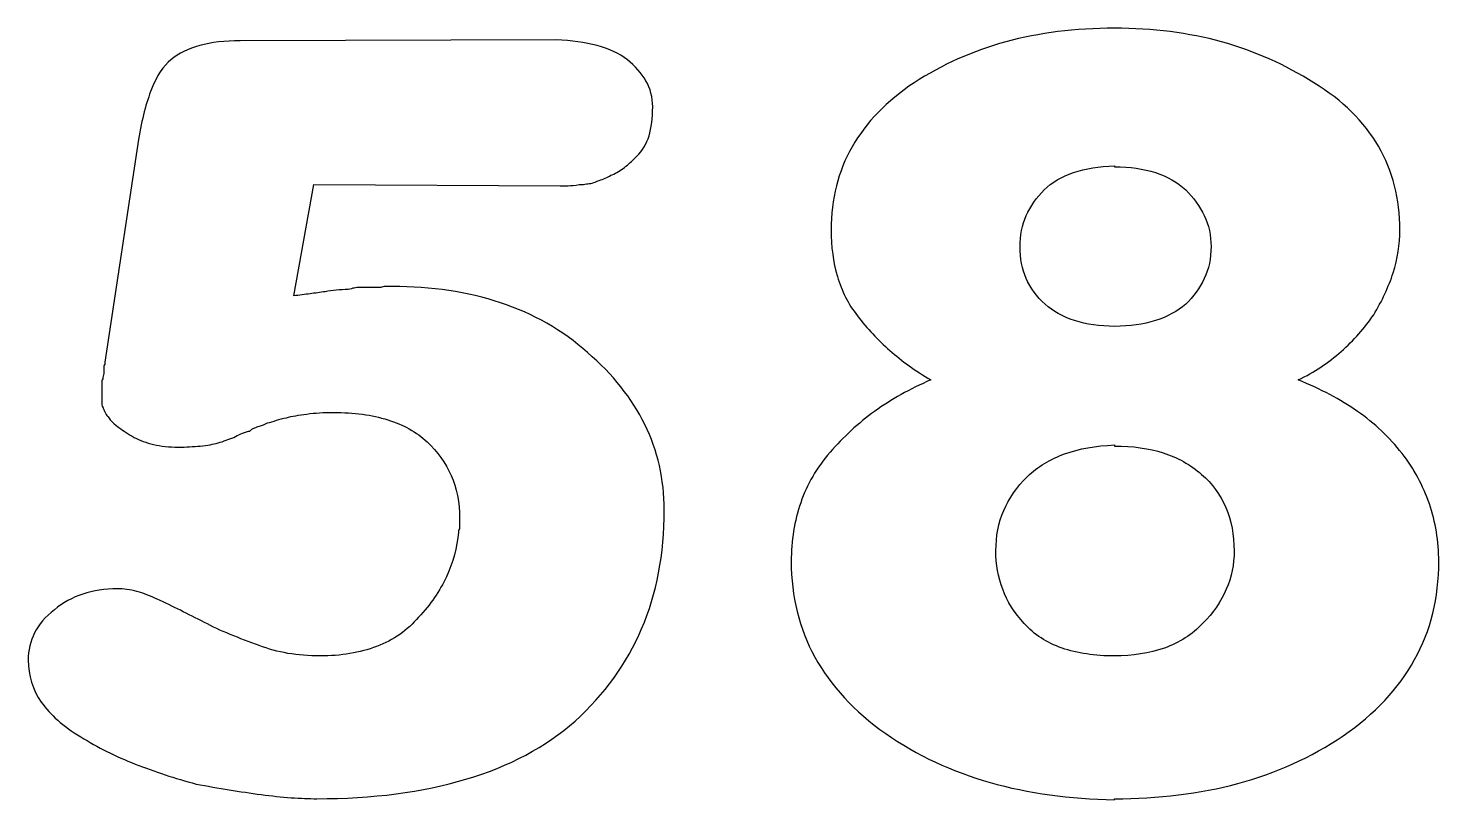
# Model space of a CAD drawing. Header units: millimetres. Extents: x -847 to 848, y -600 to 600.
# Drawn here: x -9.94 to 10.93, y 588.16 to 599.57 of the extents above; entities that cross this region are included whole.
import ezdxf

# ---------------------------------------------------------------- set-up
doc = ezdxf.new("R2010")
doc.units = ezdxf.units.MM
doc.header["$MEASUREMENT"] = 0

msp = doc.modelspace()

# ---------------------------------------------------------------- linework, layer by layer
at = {"color": 250}
for points, knots in [([(6.1295, 588.1608), (5.4673, 588.1712), (4.8541, 588.2566), (4.2902, 588.4169), (4.2902, 588.4169), (3.7262, 588.5773), (3.2114, 588.8179), (2.7457, 589.1387), (2.7457, 589.1387), (2.28, 589.4699), (1.9308, 589.8476), (1.698, 590.2719), (1.698, 590.2719), (1.4651, 590.6961), (1.3487, 591.167), (1.3487, 591.6844), (1.3487, 591.6844), (1.3487, 591.9948), (1.3953, 592.2846), (1.4884, 592.5536), (1.4884, 592.5536), (1.5815, 592.8227), (1.7264, 593.071), (1.923, 593.2987), (1.923, 593.2987), (2.1196, 593.5263), (2.3395, 593.7281), (2.5827, 593.904), (2.5827, 593.904), (2.8259, 594.08), (3.1027, 594.2352), (3.4132, 594.3697), (3.4132, 594.3697), (3.1855, 594.5042), (2.9837, 594.6491), (2.8078, 594.8043), (2.8078, 594.8043), (2.6319, 594.9596), (2.4715, 595.1303), (2.3266, 595.3166), (2.3266, 595.3166), (2.1921, 595.4925), (2.0938, 595.6865), (2.0317, 595.8986), (2.0317, 595.8986), (1.9696, 596.1108), (1.9386, 596.341), (1.9386, 596.5894), (1.9386, 596.5894), (1.9386, 597.0447), (2.042, 597.4535), (2.249, 597.8156), (2.249, 597.8156), (2.456, 598.1778), (2.7612, 598.4934), (3.1648, 598.7625), (3.1648, 598.7625), (3.5787, 599.0315), (4.0315, 599.2333), (4.523, 599.3679), (4.523, 599.3679), (5.0145, 599.5024), (5.5501, 599.5697), (6.1295, 599.5697), (6.1295, 599.5697), (6.6987, 599.5697), (7.2264, 599.5024), (7.7128, 599.3679), (7.7128, 599.3679), (8.1992, 599.2333), (8.6545, 599.0315), (9.0788, 598.7625), (9.0788, 598.7625), (9.503, 598.5038), (9.8212, 598.1908), (10.0334, 597.8234), (10.0334, 597.8234), (10.2455, 597.456), (10.3516, 597.0447), (10.3516, 596.5894), (10.3516, 596.5894), (10.3516, 596.3721), (10.318, 596.1599), (10.2507, 595.953), (10.2507, 595.953), (10.1834, 595.746), (10.0877, 595.5391), (9.9635, 595.3321), (9.9635, 595.3321), (9.829, 595.1355), (9.6686, 594.9544), (9.4823, 594.7888), (9.4823, 594.7888), (9.2961, 594.6232), (9.0839, 594.4835), (8.8459, 594.3697), (8.8459, 594.3697), (9.1771, 594.2352), (9.4694, 594.08), (9.7229, 593.904), (9.7229, 593.904), (9.9765, 593.7281), (10.1964, 593.5212), (10.3826, 593.2832), (10.3826, 593.2832), (10.5585, 593.0555), (10.6931, 592.8071), (10.7862, 592.5381), (10.7862, 592.5381), (10.8793, 592.269), (10.9259, 591.9845), (10.9259, 591.6844), (10.9259, 591.6844), (10.9259, 591.1463), (10.8069, 590.6625), (10.5689, 590.233), (10.5689, 590.233), (10.3309, 589.8036), (9.9791, 589.4285), (9.5134, 589.1077), (9.5134, 589.1077), (9.0374, 588.7869), (8.5174, 588.5515), (7.9534, 588.4014), (7.9534, 588.4014), (7.3894, 588.2514), (6.7815, 588.1764), (6.1295, 588.1764), (6.1295, 588.1764), (6.1295, 588.1764), (6.1295, 588.1608), (6.1295, 588.1608)], [0, 0, 0, 0, 0.030303, 0.030303, 0.030303, 0.030303, 0.0606061, 0.0606061, 0.0606061, 0.0606061, 0.0909091, 0.0909091, 0.0909091, 0.0909091, 0.1212121, 0.1212121, 0.1212121, 0.1212121, 0.1515152, 0.1515152, 0.1515152, 0.1515152, 0.1818182, 0.1818182, 0.1818182, 0.1818182, 0.2121212, 0.2121212, 0.2121212, 0.2121212, 0.2424242, 0.2424242, 0.2424242, 0.2424242, 0.2727273, 0.2727273, 0.2727273, 0.2727273, 0.3030303, 0.3030303, 0.3030303, 0.3030303, 0.3333333, 0.3333333, 0.3333333, 0.3333333, 0.3636364, 0.3636364, 0.3636364, 0.3636364, 0.3939394, 0.3939394, 0.3939394, 0.3939394, 0.4242424, 0.4242424, 0.4242424, 0.4242424, 0.4545455, 0.4545455, 0.4545455, 0.4545455, 0.4848485, 0.4848485, 0.4848485, 0.4848485, 0.5151515, 0.5151515, 0.5151515, 0.5151515, 0.5454545, 0.5454545, 0.5454545, 0.5454545, 0.5757576, 0.5757576, 0.5757576, 0.5757576, 0.6060606, 0.6060606, 0.6060606, 0.6060606, 0.6363636, 0.6363636, 0.6363636, 0.6363636, 0.6666667, 0.6666667, 0.6666667, 0.6666667, 0.6969697, 0.6969697, 0.6969697, 0.6969697, 0.7272727, 0.7272727, 0.7272727, 0.7272727, 0.7575758, 0.7575758, 0.7575758, 0.7575758, 0.7878788, 0.7878788, 0.7878788, 0.7878788, 0.8181818, 0.8181818, 0.8181818, 0.8181818, 0.8484848, 0.8484848, 0.8484848, 0.8484848, 0.8787879, 0.8787879, 0.8787879, 0.8787879, 0.9090909, 0.9090909, 0.9090909, 0.9090909, 0.9393939, 0.9393939, 0.9393939, 0.9393939, 0.969697, 0.969697, 0.969697, 0.969697, 1, 1, 1, 1]), ([(-5.7139, 597.2568), (-5.7139, 597.2568), (-6.0088, 595.6115), (-6.0088, 595.6115), (-6.0088, 595.6115), (-5.926, 595.6218), (-5.8458, 595.6322), (-5.7682, 595.6425), (-5.7682, 595.6425), (-5.6906, 595.6529), (-5.6156, 595.6632), (-5.5431, 595.6736), (-5.5431, 595.6736), (-5.4914, 595.6839), (-5.4371, 595.6917), (-5.3801, 595.6969), (-5.3801, 595.6969), (-5.3232, 595.702), (-5.2637, 595.7046), (-5.2016, 595.7046), (-5.2016, 595.7046), (-5.1706, 595.715), (-5.1421, 595.7227), (-5.1163, 595.7279), (-5.1163, 595.7279), (-5.0904, 595.7331), (-5.0619, 595.7357), (-5.0309, 595.7357), (-5.0309, 595.7357), (-4.9895, 595.7357), (-4.9507, 595.7357), (-4.9145, 595.7357), (-4.9145, 595.7357), (-4.8783, 595.7357), (-4.8395, 595.7357), (-4.7981, 595.7357), (-4.7981, 595.7357), (-4.7774, 595.7357), (-4.7567, 595.7357), (-4.736, 595.7357), (-4.736, 595.7357), (-4.7153, 595.7357), (-4.6946, 595.7408), (-4.6739, 595.7512), (-4.6739, 595.7512), (-4.6532, 595.7512), (-4.6325, 595.7512), (-4.6118, 595.7512), (-4.6118, 595.7512), (-4.5911, 595.7512), (-4.5704, 595.7512), (-4.5497, 595.7512), (-4.5497, 595.7512), (-3.9702, 595.7512), (-3.4373, 595.671), (-2.9509, 595.5106), (-2.9509, 595.5106), (-2.4646, 595.3502), (-2.0351, 595.1044), (-1.6626, 594.7733), (-1.6626, 594.7733), (-1.29, 594.4525), (-1.0081, 594.0981), (-0.8166, 593.71), (-0.8166, 593.71), (-0.6252, 593.322), (-0.5295, 592.9003), (-0.5295, 592.445), (-0.5295, 592.445), (-0.5295, 591.793), (-0.6407, 591.2084), (-0.8632, 590.691), (-0.8632, 590.691), (-1.0857, 590.1735), (-1.4142, 589.7182), (-1.8488, 589.325), (-1.8488, 589.325), (-2.2835, 588.9421), (-2.8216, 588.655), (-3.4632, 588.4635), (-3.4632, 588.4635), (-4.1047, 588.2721), (-4.8395, 588.1764), (-5.6673, 588.1764), (-5.6673, 588.1764), (-5.7811, 588.1764), (-5.9079, 588.1815), (-6.0476, 588.1919), (-6.0476, 588.1919), (-6.1873, 588.2022), (-6.3348, 588.2177), (-6.49, 588.2384), (-6.49, 588.2384), (-6.6452, 588.2591), (-6.803, 588.2824), (-6.9634, 588.3083), (-6.9634, 588.3083), (-7.1238, 588.3342), (-7.2868, 588.3626), (-7.4524, 588.3937), (-7.4524, 588.3937), (-7.7628, 588.4765), (-8.0629, 588.5748), (-8.3526, 588.6886), (-8.3526, 588.6886), (-8.6424, 588.8024), (-8.9114, 588.9369), (-9.1598, 589.0922), (-9.1598, 589.0922), (-9.4185, 589.2474), (-9.6125, 589.4181), (-9.7419, 589.6044), (-9.7419, 589.6044), (-9.8712, 589.7907), (-9.9359, 589.9976), (-9.9359, 590.2253), (-9.9359, 590.2253), (-9.9359, 590.3702), (-9.9049, 590.5047), (-9.8428, 590.6289), (-9.8428, 590.6289), (-9.7807, 590.753), (-9.6824, 590.8669), (-9.5479, 590.9704), (-9.5479, 590.9704), (-9.4237, 591.0738), (-9.284, 591.1514), (-9.1288, 591.2032), (-9.1288, 591.2032), (-8.9735, 591.2549), (-8.8028, 591.2808), (-8.6165, 591.2808), (-8.6165, 591.2808), (-8.5234, 591.2808), (-8.4277, 591.2679), (-8.3294, 591.242), (-8.3294, 591.242), (-8.2311, 591.2161), (-8.1302, 591.1773), (-8.0267, 591.1256), (-8.0267, 591.1256), (-7.9129, 591.0738), (-7.799, 591.0195), (-7.6852, 590.9626), (-7.6852, 590.9626), (-7.5714, 590.9057), (-7.4524, 590.8462), (-7.3282, 590.7841), (-7.3282, 590.7841), (-7.2144, 590.722), (-7.0876, 590.6625), (-6.9479, 590.6056), (-6.9479, 590.6056), (-6.8082, 590.5487), (-6.6659, 590.4943), (-6.521, 590.4426), (-6.521, 590.4426), (-6.3865, 590.3909), (-6.2442, 590.3521), (-6.0942, 590.3262), (-6.0942, 590.3262), (-5.9441, 590.3003), (-5.7863, 590.2874), (-5.6207, 590.2874), (-5.6207, 590.2874), (-5.3103, 590.2874), (-5.0309, 590.3339), (-4.7825, 590.4271), (-4.7825, 590.4271), (-4.5342, 590.5202), (-4.3272, 590.6651), (-4.1617, 590.8617), (-4.1617, 590.8617), (-3.9857, 591.048), (-3.8486, 591.2472), (-3.7503, 591.4593), (-3.7503, 591.4593), (-3.652, 591.6714), (-3.5925, 591.8913), (-3.5718, 592.119), (-3.5718, 592.119), (-3.5718, 592.1293), (-3.5718, 592.1371), (-3.5718, 592.1423), (-3.5718, 592.1423), (-3.5718, 592.1475), (-3.5666, 592.1552), (-3.5563, 592.1656), (-3.5563, 592.1656), (-3.5563, 592.1759), (-3.5563, 592.1837), (-3.5563, 592.1888), (-3.5563, 592.1888), (-3.5563, 592.194), (-3.5563, 592.2018), (-3.5563, 592.2121), (-3.5563, 592.2121), (-3.5563, 592.2225), (-3.5563, 592.2328), (-3.5563, 592.2432), (-3.5563, 592.2432), (-3.5563, 592.2535), (-3.5563, 592.2639), (-3.5563, 592.2742), (-3.5563, 592.2742), (-3.5563, 592.2742), (-3.5563, 592.2794), (-3.5563, 592.2897), (-3.5563, 592.2897), (-3.5563, 592.3001), (-3.5563, 592.3104), (-3.5563, 592.3208), (-3.5563, 592.3208), (-3.5563, 592.5588), (-3.5977, 592.7709), (-3.6805, 592.9572), (-3.6805, 592.9572), (-3.7633, 593.1435), (-3.8823, 593.309), (-4.0375, 593.4539), (-4.0375, 593.4539), (-4.1927, 593.5988), (-4.3867, 593.7074), (-4.6196, 593.7799), (-4.6196, 593.7799), (-4.8524, 593.8523), (-5.1189, 593.8885), (-5.419, 593.8885), (-5.419, 593.8885), (-5.5638, 593.8885), (-5.6958, 593.8808), (-5.8148, 593.8652), (-5.8148, 593.8652), (-5.9338, 593.8497), (-6.0347, 593.8316), (-6.1175, 593.8109), (-6.1175, 593.8109), (-6.1692, 593.8006), (-6.2183, 593.7876), (-6.2649, 593.7721), (-6.2649, 593.7721), (-6.3115, 593.7566), (-6.3555, 593.7437), (-6.3969, 593.7333), (-6.3969, 593.7333), (-6.4382, 593.7126), (-6.477, 593.6971), (-6.5133, 593.6867), (-6.5133, 593.6867), (-6.5495, 593.6764), (-6.5883, 593.6609), (-6.6297, 593.6402), (-6.6297, 593.6402), (-6.64, 593.6298), (-6.6478, 593.6221), (-6.653, 593.6169), (-6.653, 593.6169), (-6.6581, 593.6117), (-6.6607, 593.6091), (-6.6607, 593.6091), (-6.6607, 593.6091), (-6.6607, 593.6091), (-6.6607, 593.6091), (-6.6607, 593.6091), (-6.6607, 593.6091), (-6.6607, 593.6091), (-6.6607, 593.6091), (-6.6607, 593.6091), (-6.6607, 593.6091), (-6.6711, 593.6091), (-6.6763, 593.6091), (-6.6763, 593.6091), (-6.6763, 593.6091), (-6.6763, 593.6091), (-6.6763, 593.6091), (-6.6763, 593.6091), (-6.6763, 593.6091), (-6.7176, 593.5988), (-6.7564, 593.5858), (-6.7927, 593.5703), (-6.7927, 593.5703), (-6.8289, 593.5548), (-6.8625, 593.5367), (-6.8936, 593.516), (-6.8936, 593.516), (-6.935, 593.5056), (-6.9738, 593.4927), (-7.01, 593.4772), (-7.01, 593.4772), (-7.0462, 593.4617), (-7.085, 593.4487), (-7.1264, 593.4384), (-7.1264, 593.4384), (-7.1988, 593.4177), (-7.2868, 593.4022), (-7.3903, 593.3918), (-7.3903, 593.3918), (-7.4938, 593.3815), (-7.6024, 593.3763), (-7.7162, 593.3763), (-7.7162, 593.3763), (-7.8508, 593.3763), (-7.9724, 593.3892), (-8.081, 593.4151), (-8.081, 593.4151), (-8.1897, 593.441), (-8.2854, 593.4746), (-8.3682, 593.516), (-8.3682, 593.516), (-8.451, 593.5677), (-8.526, 593.6169), (-8.5932, 593.6635), (-8.5932, 593.6635), (-8.6605, 593.71), (-8.7148, 593.7643), (-8.7562, 593.8264), (-8.7562, 593.8264), (-8.7769, 593.8471), (-8.7924, 593.8704), (-8.8028, 593.8963), (-8.8028, 593.8963), (-8.8131, 593.9222), (-8.8235, 593.9454), (-8.8338, 593.9661), (-8.8338, 593.9661), (-8.8442, 593.9868), (-8.8494, 594.0101), (-8.8494, 594.036), (-8.8494, 594.036), (-8.8494, 594.0619), (-8.8494, 594.0851), (-8.8494, 594.1058), (-8.8494, 594.1058), (-8.8494, 594.1369), (-8.8494, 594.1679), (-8.8494, 594.199), (-8.8494, 594.199), (-8.8494, 594.23), (-8.8494, 594.2611), (-8.8494, 594.2921), (-8.8494, 594.2921), (-8.8494, 594.3128), (-8.8494, 594.3283), (-8.8494, 594.3387), (-8.8494, 594.3387), (-8.8494, 594.349), (-8.8442, 594.3645), (-8.8338, 594.3852), (-8.8338, 594.3852), (-8.8338, 594.3956), (-8.8312, 594.4085), (-8.8261, 594.424), (-8.8261, 594.424), (-8.8209, 594.4396), (-8.8183, 594.4525), (-8.8183, 594.4628), (-8.8183, 594.4628), (-8.8183, 594.4628), (-8.8183, 594.4628), (-8.8183, 594.4628), (-8.8183, 594.4628), (-8.8183, 594.4628), (-8.8183, 594.468), (-8.8183, 594.4784), (-8.8183, 594.4784), (-8.8183, 594.4784), (-8.8183, 594.4784), (-8.8183, 594.4784), (-8.8183, 594.4784), (-8.8183, 594.4784), (-8.8183, 594.4784), (-8.8183, 594.4784), (-8.8183, 594.4784), (-8.8183, 594.4784), (-8.8183, 594.481), (-8.8183, 594.4861), (-8.8183, 594.4861), (-8.8183, 594.4913), (-8.8183, 594.4991), (-8.8183, 594.5094), (-8.8183, 594.5094), (-8.8183, 594.5198), (-8.8183, 594.5301), (-8.8183, 594.5405), (-8.8183, 594.5405), (-8.8183, 594.5508), (-8.8183, 594.5612), (-8.8183, 594.5715), (-8.8183, 594.5715), (-8.8183, 594.5715), (-8.8183, 594.5741), (-8.8183, 594.5793), (-8.8183, 594.5793), (-8.8183, 594.5844), (-8.8131, 594.5922), (-8.8028, 594.6025), (-8.8028, 594.6025), (-8.8028, 594.6025), (-8.8028, 594.6051), (-8.8028, 594.6103), (-8.8028, 594.6103), (-8.8028, 594.6155), (-8.8028, 594.6232), (-8.8028, 594.6336), (-8.8028, 594.6336), (-8.8028, 594.6336), (-8.3061, 597.9243), (-8.3061, 597.9243), (-8.3061, 597.9243), (-8.2543, 598.2244), (-8.1897, 598.4727), (-8.1121, 598.6694), (-8.1121, 598.6694), (-8.0344, 598.866), (-7.9387, 599.0109), (-7.8249, 599.104), (-7.8249, 599.104), (-7.7111, 599.1971), (-7.5688, 599.267), (-7.398, 599.3135), (-7.398, 599.3135), (-7.2273, 599.3601), (-7.0281, 599.3834), (-6.8004, 599.3834), (-6.8004, 599.3834), (-6.8004, 599.3834), (-2.1282, 599.3989), (-2.1282, 599.3989), (-2.1282, 599.3989), (-1.9006, 599.3886), (-1.6988, 599.3601), (-1.5229, 599.3135), (-1.5229, 599.3135), (-1.347, 599.267), (-1.1969, 599.1971), (-1.0727, 599.104), (-1.0727, 599.104), (-0.9589, 599.0109), (-0.8684, 598.9074), (-0.8011, 598.7935), (-0.8011, 598.7935), (-0.7338, 598.6797), (-0.7002, 598.5504), (-0.7002, 598.4055), (-0.7002, 598.4055), (-0.7002, 598.2399), (-0.7183, 598.0976), (-0.7545, 597.9786), (-0.7545, 597.9786), (-0.7907, 597.8596), (-0.8503, 597.7587), (-0.933, 597.6759), (-0.933, 597.6759), (-0.9848, 597.6242), (-1.0391, 597.575), (-1.096, 597.5285), (-1.096, 597.5285), (-1.1529, 597.4819), (-1.2124, 597.4431), (-1.2745, 597.4121), (-1.2745, 597.4121), (-1.3056, 597.4017), (-1.334, 597.3888), (-1.3599, 597.3733), (-1.3599, 597.3733), (-1.3858, 597.3577), (-1.4142, 597.3448), (-1.4453, 597.3345), (-1.4453, 597.3345), (-1.4763, 597.3241), (-1.5048, 597.3138), (-1.5306, 597.3034), (-1.5306, 597.3034), (-1.5565, 597.2931), (-1.585, 597.2827), (-1.616, 597.2724), (-1.616, 597.2724), (-1.6471, 597.2724), (-1.6755, 597.2698), (-1.7014, 597.2646), (-1.7014, 597.2646), (-1.7273, 597.2594), (-1.7557, 597.2568), (-1.7868, 597.2568), (-1.7868, 597.2568), (-1.8488, 597.2465), (-1.9032, 597.2413), (-1.9497, 597.2413), (-1.9497, 597.2413), (-1.9963, 597.2413), (-2.0351, 597.2413), (-2.0662, 597.2413), (-2.0662, 597.2413), (-2.0662, 597.2413), (-5.7139, 597.2568), (-5.7139, 597.2568), (-5.7139, 597.2568), (-5.7139, 597.2568), (-5.7139, 597.2568), (-5.7139, 597.2568)], [0, 0, 0, 0, 0.008, 0.008, 0.008, 0.008, 0.016, 0.016, 0.016, 0.016, 0.024, 0.024, 0.024, 0.024, 0.032, 0.032, 0.032, 0.032, 0.04, 0.04, 0.04, 0.04, 0.048, 0.048, 0.048, 0.048, 0.056, 0.056, 0.056, 0.056, 0.064, 0.064, 0.064, 0.064, 0.072, 0.072, 0.072, 0.072, 0.08, 0.08, 0.08, 0.08, 0.088, 0.088, 0.088, 0.088, 0.096, 0.096, 0.096, 0.096, 0.104, 0.104, 0.104, 0.104, 0.112, 0.112, 0.112, 0.112, 0.12, 0.12, 0.12, 0.12, 0.128, 0.128, 0.128, 0.128, 0.136, 0.136, 0.136, 0.136, 0.144, 0.144, 0.144, 0.144, 0.152, 0.152, 0.152, 0.152, 0.16, 0.16, 0.16, 0.16, 0.168, 0.168, 0.168, 0.168, 0.176, 0.176, 0.176, 0.176, 0.184, 0.184, 0.184, 0.184, 0.192, 0.192, 0.192, 0.192, 0.2, 0.2, 0.2, 0.2, 0.208, 0.208, 0.208, 0.208, 0.216, 0.216, 0.216, 0.216, 0.224, 0.224, 0.224, 0.224, 0.232, 0.232, 0.232, 0.232, 0.24, 0.24, 0.24, 0.24, 0.248, 0.248, 0.248, 0.248, 0.256, 0.256, 0.256, 0.256, 0.264, 0.264, 0.264, 0.264, 0.272, 0.272, 0.272, 0.272, 0.28, 0.28, 0.28, 0.28, 0.288, 0.288, 0.288, 0.288, 0.296, 0.296, 0.296, 0.296, 0.304, 0.304, 0.304, 0.304, 0.312, 0.312, 0.312, 0.312, 0.32, 0.32, 0.32, 0.32, 0.328, 0.328, 0.328, 0.328, 0.336, 0.336, 0.336, 0.336, 0.344, 0.344, 0.344, 0.344, 0.352, 0.352, 0.352, 0.352, 0.36, 0.36, 0.36, 0.36, 0.368, 0.368, 0.368, 0.368, 0.376, 0.376, 0.376, 0.376, 0.384, 0.384, 0.384, 0.384, 0.392, 0.392, 0.392, 0.392, 0.4, 0.4, 0.4, 0.4, 0.408, 0.408, 0.408, 0.408, 0.416, 0.416, 0.416, 0.416, 0.424, 0.424, 0.424, 0.424, 0.432, 0.432, 0.432, 0.432, 0.44, 0.44, 0.44, 0.44, 0.448, 0.448, 0.448, 0.448, 0.456, 0.456, 0.456, 0.456, 0.464, 0.464, 0.464, 0.464, 0.472, 0.472, 0.472, 0.472, 0.48, 0.48, 0.48, 0.48, 0.488, 0.488, 0.488, 0.488, 0.496, 0.496, 0.496, 0.496, 0.504, 0.504, 0.504, 0.504, 0.512, 0.512, 0.512, 0.512, 0.52, 0.52, 0.52, 0.52, 0.528, 0.528, 0.528, 0.528, 0.536, 0.536, 0.536, 0.536, 0.544, 0.544, 0.544, 0.544, 0.552, 0.552, 0.552, 0.552, 0.56, 0.56, 0.56, 0.56, 0.568, 0.568, 0.568, 0.568, 0.576, 0.576, 0.576, 0.576, 0.584, 0.584, 0.584, 0.584, 0.592, 0.592, 0.592, 0.592, 0.6, 0.6, 0.6, 0.6, 0.608, 0.608, 0.608, 0.608, 0.616, 0.616, 0.616, 0.616, 0.624, 0.624, 0.624, 0.624, 0.632, 0.632, 0.632, 0.632, 0.64, 0.64, 0.64, 0.64, 0.648, 0.648, 0.648, 0.648, 0.656, 0.656, 0.656, 0.656, 0.664, 0.664, 0.664, 0.664, 0.672, 0.672, 0.672, 0.672, 0.68, 0.68, 0.68, 0.68, 0.688, 0.688, 0.688, 0.688, 0.696, 0.696, 0.696, 0.696, 0.704, 0.704, 0.704, 0.704, 0.712, 0.712, 0.712, 0.712, 0.72, 0.72, 0.72, 0.72, 0.728, 0.728, 0.728, 0.728, 0.736, 0.736, 0.736, 0.736, 0.744, 0.744, 0.744, 0.744, 0.752, 0.752, 0.752, 0.752, 0.76, 0.76, 0.76, 0.76, 0.768, 0.768, 0.768, 0.768, 0.776, 0.776, 0.776, 0.776, 0.784, 0.784, 0.784, 0.784, 0.792, 0.792, 0.792, 0.792, 0.8, 0.8, 0.8, 0.8, 0.808, 0.808, 0.808, 0.808, 0.816, 0.816, 0.816, 0.816, 0.824, 0.824, 0.824, 0.824, 0.832, 0.832, 0.832, 0.832, 0.84, 0.84, 0.84, 0.84, 0.848, 0.848, 0.848, 0.848, 0.856, 0.856, 0.856, 0.856, 0.864, 0.864, 0.864, 0.864, 0.872, 0.872, 0.872, 0.872, 0.88, 0.88, 0.88, 0.88, 0.888, 0.888, 0.888, 0.888, 0.896, 0.896, 0.896, 0.896, 0.904, 0.904, 0.904, 0.904, 0.912, 0.912, 0.912, 0.912, 0.92, 0.92, 0.92, 0.92, 0.928, 0.928, 0.928, 0.928, 0.936, 0.936, 0.936, 0.936, 0.944, 0.944, 0.944, 0.944, 0.952, 0.952, 0.952, 0.952, 0.96, 0.96, 0.96, 0.96, 0.968, 0.968, 0.968, 0.968, 0.976, 0.976, 0.976, 0.976, 0.984, 0.984, 0.984, 0.984, 0.992, 0.992, 0.992, 0.992, 1, 1, 1, 1]), ([(6.1295, 597.5362), (5.9019, 597.5259), (5.7001, 597.4923), (5.5242, 597.4353), (5.5242, 597.4353), (5.3483, 597.3784), (5.2034, 597.2931), (5.0896, 597.1792), (5.0896, 597.1792), (4.9757, 597.0654), (4.8878, 596.9386), (4.8257, 596.7989), (4.8257, 596.7989), (4.7636, 596.6592), (4.7325, 596.5066), (4.7325, 596.341), (4.7325, 596.341), (4.7325, 596.1651), (4.7636, 596.0073), (4.8257, 595.8676), (4.8257, 595.8676), (4.8878, 595.7279), (4.9809, 595.6011), (5.1051, 595.4873), (5.1051, 595.4873), (5.2189, 595.3838), (5.3638, 595.3036), (5.5397, 595.2467), (5.5397, 595.2467), (5.7156, 595.1898), (5.9122, 595.1613), (6.1295, 595.1613), (6.1295, 595.1613), (6.3572, 595.1613), (6.559, 595.1898), (6.7349, 595.2467), (6.7349, 595.2467), (6.9108, 595.3036), (7.0609, 595.3838), (7.1851, 595.4873), (7.1851, 595.4873), (7.2989, 595.6011), (7.3894, 595.7279), (7.4567, 595.8676), (7.4567, 595.8676), (7.524, 596.0073), (7.5576, 596.1651), (7.5576, 596.341), (7.5576, 596.341), (7.5576, 596.5066), (7.524, 596.6592), (7.4567, 596.7989), (7.4567, 596.7989), (7.3894, 596.9386), (7.2989, 597.0654), (7.1851, 597.1792), (7.1851, 597.1792), (7.0609, 597.2931), (6.9108, 597.3784), (6.7349, 597.4353), (6.7349, 597.4353), (6.559, 597.4923), (6.3572, 597.5207), (6.1295, 597.5207), (6.1295, 597.5207), (6.1295, 597.5207), (6.1295, 597.5362), (6.1295, 597.5362)], [0, 0, 0, 0, 0.0588235, 0.0588235, 0.0588235, 0.0588235, 0.1176471, 0.1176471, 0.1176471, 0.1176471, 0.1764706, 0.1764706, 0.1764706, 0.1764706, 0.2352941, 0.2352941, 0.2352941, 0.2352941, 0.2941176, 0.2941176, 0.2941176, 0.2941176, 0.3529412, 0.3529412, 0.3529412, 0.3529412, 0.4117647, 0.4117647, 0.4117647, 0.4117647, 0.4705882, 0.4705882, 0.4705882, 0.4705882, 0.5294118, 0.5294118, 0.5294118, 0.5294118, 0.5882353, 0.5882353, 0.5882353, 0.5882353, 0.6470588, 0.6470588, 0.6470588, 0.6470588, 0.7058824, 0.7058824, 0.7058824, 0.7058824, 0.7647059, 0.7647059, 0.7647059, 0.7647059, 0.8235294, 0.8235294, 0.8235294, 0.8235294, 0.8823529, 0.8823529, 0.8823529, 0.8823529, 0.9411765, 0.9411765, 0.9411765, 0.9411765, 1, 1, 1, 1]), ([(6.1295, 593.4073), (5.8501, 593.397), (5.6044, 593.353), (5.3922, 593.2754), (5.3922, 593.2754), (5.1801, 593.1978), (4.9964, 593.0865), (4.8412, 592.9417), (4.8412, 592.9417), (4.686, 592.7864), (4.5696, 592.6183), (4.492, 592.4372), (4.492, 592.4372), (4.4143, 592.2561), (4.3755, 592.0569), (4.3755, 591.8396), (4.3755, 591.8396), (4.3755, 591.643), (4.4092, 591.4541), (4.4764, 591.273), (4.4764, 591.273), (4.5437, 591.0919), (4.6498, 590.9238), (4.7946, 590.7686), (4.7946, 590.7686), (4.9395, 590.603), (5.1258, 590.4814), (5.3534, 590.4038), (5.3534, 590.4038), (5.5811, 590.3262), (5.8398, 590.2874), (6.1295, 590.2874), (6.1295, 590.2874), (6.3986, 590.2874), (6.6444, 590.3262), (6.8669, 590.4038), (6.8669, 590.4038), (7.0893, 590.4814), (7.2782, 590.603), (7.4334, 590.7686), (7.4334, 590.7686), (7.5886, 590.9238), (7.7051, 591.0919), (7.7827, 591.273), (7.7827, 591.273), (7.8603, 591.4541), (7.8991, 591.643), (7.8991, 591.8396), (7.8991, 591.8396), (7.8991, 592.0776), (7.8577, 592.2923), (7.7749, 592.4838), (7.7749, 592.4838), (7.6921, 592.6752), (7.5731, 592.8382), (7.4179, 592.9727), (7.4179, 592.9727), (7.2523, 593.1176), (7.0635, 593.2237), (6.8513, 593.2909), (6.8513, 593.2909), (6.6392, 593.3582), (6.3986, 593.3918), (6.1295, 593.3918), (6.1295, 593.3918), (6.1295, 593.3918), (6.1295, 593.4073), (6.1295, 593.4073)], [0, 0, 0, 0, 0.0588235, 0.0588235, 0.0588235, 0.0588235, 0.1176471, 0.1176471, 0.1176471, 0.1176471, 0.1764706, 0.1764706, 0.1764706, 0.1764706, 0.2352941, 0.2352941, 0.2352941, 0.2352941, 0.2941176, 0.2941176, 0.2941176, 0.2941176, 0.3529412, 0.3529412, 0.3529412, 0.3529412, 0.4117647, 0.4117647, 0.4117647, 0.4117647, 0.4705882, 0.4705882, 0.4705882, 0.4705882, 0.5294118, 0.5294118, 0.5294118, 0.5294118, 0.5882353, 0.5882353, 0.5882353, 0.5882353, 0.6470588, 0.6470588, 0.6470588, 0.6470588, 0.7058824, 0.7058824, 0.7058824, 0.7058824, 0.7647059, 0.7647059, 0.7647059, 0.7647059, 0.8235294, 0.8235294, 0.8235294, 0.8235294, 0.8823529, 0.8823529, 0.8823529, 0.8823529, 0.9411765, 0.9411765, 0.9411765, 0.9411765, 1, 1, 1, 1])]:
    msp.add_open_spline(points, degree=3, knots=knots, dxfattribs=at)
at = {"color": 250, "lineweight": 5}
for points, knots in [([(6.1295, 588.1608), (5.4673, 588.1712), (4.8541, 588.2566), (4.2902, 588.4169), (4.2902, 588.4169), (3.7262, 588.5773), (3.2114, 588.8179), (2.7457, 589.1387), (2.7457, 589.1387), (2.28, 589.4699), (1.9308, 589.8476), (1.698, 590.2719), (1.698, 590.2719), (1.4651, 590.6961), (1.3487, 591.167), (1.3487, 591.6844), (1.3487, 591.6844), (1.3487, 591.9948), (1.3953, 592.2846), (1.4884, 592.5536), (1.4884, 592.5536), (1.5815, 592.8227), (1.7264, 593.071), (1.923, 593.2987), (1.923, 593.2987), (2.1196, 593.5263), (2.3395, 593.7281), (2.5827, 593.904), (2.5827, 593.904), (2.8259, 594.08), (3.1027, 594.2352), (3.4132, 594.3697), (3.4132, 594.3697), (3.1855, 594.5042), (2.9837, 594.6491), (2.8078, 594.8043), (2.8078, 594.8043), (2.6319, 594.9596), (2.4715, 595.1303), (2.3266, 595.3166), (2.3266, 595.3166), (2.1921, 595.4925), (2.0938, 595.6865), (2.0317, 595.8986), (2.0317, 595.8986), (1.9696, 596.1108), (1.9386, 596.341), (1.9386, 596.5894), (1.9386, 596.5894), (1.9386, 597.0447), (2.042, 597.4535), (2.249, 597.8156), (2.249, 597.8156), (2.456, 598.1778), (2.7612, 598.4934), (3.1648, 598.7625), (3.1648, 598.7625), (3.5787, 599.0315), (4.0315, 599.2333), (4.523, 599.3679), (4.523, 599.3679), (5.0145, 599.5024), (5.5501, 599.5697), (6.1295, 599.5697), (6.1295, 599.5697), (6.6987, 599.5697), (7.2264, 599.5024), (7.7128, 599.3679), (7.7128, 599.3679), (8.1992, 599.2333), (8.6545, 599.0315), (9.0788, 598.7625), (9.0788, 598.7625), (9.503, 598.5038), (9.8212, 598.1908), (10.0334, 597.8234), (10.0334, 597.8234), (10.2455, 597.456), (10.3516, 597.0447), (10.3516, 596.5894), (10.3516, 596.5894), (10.3516, 596.3721), (10.318, 596.1599), (10.2507, 595.953), (10.2507, 595.953), (10.1834, 595.746), (10.0877, 595.5391), (9.9635, 595.3321), (9.9635, 595.3321), (9.829, 595.1355), (9.6686, 594.9544), (9.4823, 594.7888), (9.4823, 594.7888), (9.2961, 594.6232), (9.0839, 594.4835), (8.8459, 594.3697), (8.8459, 594.3697), (9.1771, 594.2352), (9.4694, 594.08), (9.7229, 593.904), (9.7229, 593.904), (9.9765, 593.7281), (10.1964, 593.5212), (10.3826, 593.2832), (10.3826, 593.2832), (10.5585, 593.0555), (10.6931, 592.8071), (10.7862, 592.5381), (10.7862, 592.5381), (10.8793, 592.269), (10.9259, 591.9845), (10.9259, 591.6844), (10.9259, 591.6844), (10.9259, 591.1463), (10.8069, 590.6625), (10.5689, 590.233), (10.5689, 590.233), (10.3309, 589.8036), (9.9791, 589.4285), (9.5134, 589.1077), (9.5134, 589.1077), (9.0374, 588.7869), (8.5174, 588.5515), (7.9534, 588.4014), (7.9534, 588.4014), (7.3894, 588.2514), (6.7815, 588.1764), (6.1295, 588.1764), (6.1295, 588.1764), (6.1295, 588.1764), (6.1295, 588.1608), (6.1295, 588.1608)], [0, 0, 0, 0, 0.030303, 0.030303, 0.030303, 0.030303, 0.0606061, 0.0606061, 0.0606061, 0.0606061, 0.0909091, 0.0909091, 0.0909091, 0.0909091, 0.1212121, 0.1212121, 0.1212121, 0.1212121, 0.1515152, 0.1515152, 0.1515152, 0.1515152, 0.1818182, 0.1818182, 0.1818182, 0.1818182, 0.2121212, 0.2121212, 0.2121212, 0.2121212, 0.2424242, 0.2424242, 0.2424242, 0.2424242, 0.2727273, 0.2727273, 0.2727273, 0.2727273, 0.3030303, 0.3030303, 0.3030303, 0.3030303, 0.3333333, 0.3333333, 0.3333333, 0.3333333, 0.3636364, 0.3636364, 0.3636364, 0.3636364, 0.3939394, 0.3939394, 0.3939394, 0.3939394, 0.4242424, 0.4242424, 0.4242424, 0.4242424, 0.4545455, 0.4545455, 0.4545455, 0.4545455, 0.4848485, 0.4848485, 0.4848485, 0.4848485, 0.5151515, 0.5151515, 0.5151515, 0.5151515, 0.5454545, 0.5454545, 0.5454545, 0.5454545, 0.5757576, 0.5757576, 0.5757576, 0.5757576, 0.6060606, 0.6060606, 0.6060606, 0.6060606, 0.6363636, 0.6363636, 0.6363636, 0.6363636, 0.6666667, 0.6666667, 0.6666667, 0.6666667, 0.6969697, 0.6969697, 0.6969697, 0.6969697, 0.7272727, 0.7272727, 0.7272727, 0.7272727, 0.7575758, 0.7575758, 0.7575758, 0.7575758, 0.7878788, 0.7878788, 0.7878788, 0.7878788, 0.8181818, 0.8181818, 0.8181818, 0.8181818, 0.8484848, 0.8484848, 0.8484848, 0.8484848, 0.8787879, 0.8787879, 0.8787879, 0.8787879, 0.9090909, 0.9090909, 0.9090909, 0.9090909, 0.9393939, 0.9393939, 0.9393939, 0.9393939, 0.969697, 0.969697, 0.969697, 0.969697, 1, 1, 1, 1]), ([(-5.7139, 597.2568), (-5.7139, 597.2568), (-6.0088, 595.6115), (-6.0088, 595.6115), (-6.0088, 595.6115), (-5.926, 595.6218), (-5.8458, 595.6322), (-5.7682, 595.6425), (-5.7682, 595.6425), (-5.6906, 595.6529), (-5.6156, 595.6632), (-5.5431, 595.6736), (-5.5431, 595.6736), (-5.4914, 595.6839), (-5.4371, 595.6917), (-5.3801, 595.6969), (-5.3801, 595.6969), (-5.3232, 595.702), (-5.2637, 595.7046), (-5.2016, 595.7046), (-5.2016, 595.7046), (-5.1706, 595.715), (-5.1421, 595.7227), (-5.1163, 595.7279), (-5.1163, 595.7279), (-5.0904, 595.7331), (-5.0619, 595.7357), (-5.0309, 595.7357), (-5.0309, 595.7357), (-4.9895, 595.7357), (-4.9507, 595.7357), (-4.9145, 595.7357), (-4.9145, 595.7357), (-4.8783, 595.7357), (-4.8395, 595.7357), (-4.7981, 595.7357), (-4.7981, 595.7357), (-4.7774, 595.7357), (-4.7567, 595.7357), (-4.736, 595.7357), (-4.736, 595.7357), (-4.7153, 595.7357), (-4.6946, 595.7408), (-4.6739, 595.7512), (-4.6739, 595.7512), (-4.6532, 595.7512), (-4.6325, 595.7512), (-4.6118, 595.7512), (-4.6118, 595.7512), (-4.5911, 595.7512), (-4.5704, 595.7512), (-4.5497, 595.7512), (-4.5497, 595.7512), (-3.9702, 595.7512), (-3.4373, 595.671), (-2.9509, 595.5106), (-2.9509, 595.5106), (-2.4646, 595.3502), (-2.0351, 595.1044), (-1.6626, 594.7733), (-1.6626, 594.7733), (-1.29, 594.4525), (-1.0081, 594.0981), (-0.8166, 593.71), (-0.8166, 593.71), (-0.6252, 593.322), (-0.5295, 592.9003), (-0.5295, 592.445), (-0.5295, 592.445), (-0.5295, 591.793), (-0.6407, 591.2084), (-0.8632, 590.691), (-0.8632, 590.691), (-1.0857, 590.1735), (-1.4142, 589.7182), (-1.8488, 589.325), (-1.8488, 589.325), (-2.2835, 588.9421), (-2.8216, 588.655), (-3.4632, 588.4635), (-3.4632, 588.4635), (-4.1047, 588.2721), (-4.8395, 588.1764), (-5.6673, 588.1764), (-5.6673, 588.1764), (-5.7811, 588.1764), (-5.9079, 588.1815), (-6.0476, 588.1919), (-6.0476, 588.1919), (-6.1873, 588.2022), (-6.3348, 588.2177), (-6.49, 588.2384), (-6.49, 588.2384), (-6.6452, 588.2591), (-6.803, 588.2824), (-6.9634, 588.3083), (-6.9634, 588.3083), (-7.1238, 588.3342), (-7.2868, 588.3626), (-7.4524, 588.3937), (-7.4524, 588.3937), (-7.7628, 588.4765), (-8.0629, 588.5748), (-8.3526, 588.6886), (-8.3526, 588.6886), (-8.6424, 588.8024), (-8.9114, 588.9369), (-9.1598, 589.0922), (-9.1598, 589.0922), (-9.4185, 589.2474), (-9.6125, 589.4181), (-9.7419, 589.6044), (-9.7419, 589.6044), (-9.8712, 589.7907), (-9.9359, 589.9976), (-9.9359, 590.2253), (-9.9359, 590.2253), (-9.9359, 590.3702), (-9.9049, 590.5047), (-9.8428, 590.6289), (-9.8428, 590.6289), (-9.7807, 590.753), (-9.6824, 590.8669), (-9.5479, 590.9704), (-9.5479, 590.9704), (-9.4237, 591.0738), (-9.284, 591.1514), (-9.1288, 591.2032), (-9.1288, 591.2032), (-8.9735, 591.2549), (-8.8028, 591.2808), (-8.6165, 591.2808), (-8.6165, 591.2808), (-8.5234, 591.2808), (-8.4277, 591.2679), (-8.3294, 591.242), (-8.3294, 591.242), (-8.2311, 591.2161), (-8.1302, 591.1773), (-8.0267, 591.1256), (-8.0267, 591.1256), (-7.9129, 591.0738), (-7.799, 591.0195), (-7.6852, 590.9626), (-7.6852, 590.9626), (-7.5714, 590.9057), (-7.4524, 590.8462), (-7.3282, 590.7841), (-7.3282, 590.7841), (-7.2144, 590.722), (-7.0876, 590.6625), (-6.9479, 590.6056), (-6.9479, 590.6056), (-6.8082, 590.5487), (-6.6659, 590.4943), (-6.521, 590.4426), (-6.521, 590.4426), (-6.3865, 590.3909), (-6.2442, 590.3521), (-6.0942, 590.3262), (-6.0942, 590.3262), (-5.9441, 590.3003), (-5.7863, 590.2874), (-5.6207, 590.2874), (-5.6207, 590.2874), (-5.3103, 590.2874), (-5.0309, 590.3339), (-4.7825, 590.4271), (-4.7825, 590.4271), (-4.5342, 590.5202), (-4.3272, 590.6651), (-4.1617, 590.8617), (-4.1617, 590.8617), (-3.9857, 591.048), (-3.8486, 591.2472), (-3.7503, 591.4593), (-3.7503, 591.4593), (-3.652, 591.6714), (-3.5925, 591.8913), (-3.5718, 592.119), (-3.5718, 592.119), (-3.5718, 592.1293), (-3.5718, 592.1371), (-3.5718, 592.1423), (-3.5718, 592.1423), (-3.5718, 592.1475), (-3.5666, 592.1552), (-3.5563, 592.1656), (-3.5563, 592.1656), (-3.5563, 592.1759), (-3.5563, 592.1837), (-3.5563, 592.1888), (-3.5563, 592.1888), (-3.5563, 592.194), (-3.5563, 592.2018), (-3.5563, 592.2121), (-3.5563, 592.2121), (-3.5563, 592.2225), (-3.5563, 592.2328), (-3.5563, 592.2432), (-3.5563, 592.2432), (-3.5563, 592.2535), (-3.5563, 592.2639), (-3.5563, 592.2742), (-3.5563, 592.2742), (-3.5563, 592.2742), (-3.5563, 592.2794), (-3.5563, 592.2897), (-3.5563, 592.2897), (-3.5563, 592.3001), (-3.5563, 592.3104), (-3.5563, 592.3208), (-3.5563, 592.3208), (-3.5563, 592.5588), (-3.5977, 592.7709), (-3.6805, 592.9572), (-3.6805, 592.9572), (-3.7633, 593.1435), (-3.8823, 593.309), (-4.0375, 593.4539), (-4.0375, 593.4539), (-4.1927, 593.5988), (-4.3867, 593.7074), (-4.6196, 593.7799), (-4.6196, 593.7799), (-4.8524, 593.8523), (-5.1189, 593.8885), (-5.419, 593.8885), (-5.419, 593.8885), (-5.5638, 593.8885), (-5.6958, 593.8808), (-5.8148, 593.8652), (-5.8148, 593.8652), (-5.9338, 593.8497), (-6.0347, 593.8316), (-6.1175, 593.8109), (-6.1175, 593.8109), (-6.1692, 593.8006), (-6.2183, 593.7876), (-6.2649, 593.7721), (-6.2649, 593.7721), (-6.3115, 593.7566), (-6.3555, 593.7437), (-6.3969, 593.7333), (-6.3969, 593.7333), (-6.4382, 593.7126), (-6.477, 593.6971), (-6.5133, 593.6867), (-6.5133, 593.6867), (-6.5495, 593.6764), (-6.5883, 593.6609), (-6.6297, 593.6402), (-6.6297, 593.6402), (-6.64, 593.6298), (-6.6478, 593.6221), (-6.653, 593.6169), (-6.653, 593.6169), (-6.6581, 593.6117), (-6.6607, 593.6091), (-6.6607, 593.6091), (-6.6607, 593.6091), (-6.6607, 593.6091), (-6.6607, 593.6091), (-6.6607, 593.6091), (-6.6607, 593.6091), (-6.6607, 593.6091), (-6.6607, 593.6091), (-6.6607, 593.6091), (-6.6607, 593.6091), (-6.6711, 593.6091), (-6.6763, 593.6091), (-6.6763, 593.6091), (-6.6763, 593.6091), (-6.6763, 593.6091), (-6.6763, 593.6091), (-6.6763, 593.6091), (-6.6763, 593.6091), (-6.7176, 593.5988), (-6.7564, 593.5858), (-6.7927, 593.5703), (-6.7927, 593.5703), (-6.8289, 593.5548), (-6.8625, 593.5367), (-6.8936, 593.516), (-6.8936, 593.516), (-6.935, 593.5056), (-6.9738, 593.4927), (-7.01, 593.4772), (-7.01, 593.4772), (-7.0462, 593.4617), (-7.085, 593.4487), (-7.1264, 593.4384), (-7.1264, 593.4384), (-7.1988, 593.4177), (-7.2868, 593.4022), (-7.3903, 593.3918), (-7.3903, 593.3918), (-7.4938, 593.3815), (-7.6024, 593.3763), (-7.7162, 593.3763), (-7.7162, 593.3763), (-7.8508, 593.3763), (-7.9724, 593.3892), (-8.081, 593.4151), (-8.081, 593.4151), (-8.1897, 593.441), (-8.2854, 593.4746), (-8.3682, 593.516), (-8.3682, 593.516), (-8.451, 593.5677), (-8.526, 593.6169), (-8.5932, 593.6635), (-8.5932, 593.6635), (-8.6605, 593.71), (-8.7148, 593.7643), (-8.7562, 593.8264), (-8.7562, 593.8264), (-8.7769, 593.8471), (-8.7924, 593.8704), (-8.8028, 593.8963), (-8.8028, 593.8963), (-8.8131, 593.9222), (-8.8235, 593.9454), (-8.8338, 593.9661), (-8.8338, 593.9661), (-8.8442, 593.9868), (-8.8494, 594.0101), (-8.8494, 594.036), (-8.8494, 594.036), (-8.8494, 594.0619), (-8.8494, 594.0851), (-8.8494, 594.1058), (-8.8494, 594.1058), (-8.8494, 594.1369), (-8.8494, 594.1679), (-8.8494, 594.199), (-8.8494, 594.199), (-8.8494, 594.23), (-8.8494, 594.2611), (-8.8494, 594.2921), (-8.8494, 594.2921), (-8.8494, 594.3128), (-8.8494, 594.3283), (-8.8494, 594.3387), (-8.8494, 594.3387), (-8.8494, 594.349), (-8.8442, 594.3645), (-8.8338, 594.3852), (-8.8338, 594.3852), (-8.8338, 594.3956), (-8.8312, 594.4085), (-8.8261, 594.424), (-8.8261, 594.424), (-8.8209, 594.4396), (-8.8183, 594.4525), (-8.8183, 594.4628), (-8.8183, 594.4628), (-8.8183, 594.4628), (-8.8183, 594.4628), (-8.8183, 594.4628), (-8.8183, 594.4628), (-8.8183, 594.4628), (-8.8183, 594.468), (-8.8183, 594.4784), (-8.8183, 594.4784), (-8.8183, 594.4784), (-8.8183, 594.4784), (-8.8183, 594.4784), (-8.8183, 594.4784), (-8.8183, 594.4784), (-8.8183, 594.4784), (-8.8183, 594.4784), (-8.8183, 594.4784), (-8.8183, 594.4784), (-8.8183, 594.481), (-8.8183, 594.4861), (-8.8183, 594.4861), (-8.8183, 594.4913), (-8.8183, 594.4991), (-8.8183, 594.5094), (-8.8183, 594.5094), (-8.8183, 594.5198), (-8.8183, 594.5301), (-8.8183, 594.5405), (-8.8183, 594.5405), (-8.8183, 594.5508), (-8.8183, 594.5612), (-8.8183, 594.5715), (-8.8183, 594.5715), (-8.8183, 594.5715), (-8.8183, 594.5741), (-8.8183, 594.5793), (-8.8183, 594.5793), (-8.8183, 594.5844), (-8.8131, 594.5922), (-8.8028, 594.6025), (-8.8028, 594.6025), (-8.8028, 594.6025), (-8.8028, 594.6051), (-8.8028, 594.6103), (-8.8028, 594.6103), (-8.8028, 594.6155), (-8.8028, 594.6232), (-8.8028, 594.6336), (-8.8028, 594.6336), (-8.8028, 594.6336), (-8.3061, 597.9243), (-8.3061, 597.9243), (-8.3061, 597.9243), (-8.2543, 598.2244), (-8.1897, 598.4727), (-8.1121, 598.6694), (-8.1121, 598.6694), (-8.0344, 598.866), (-7.9387, 599.0109), (-7.8249, 599.104), (-7.8249, 599.104), (-7.7111, 599.1971), (-7.5688, 599.267), (-7.398, 599.3135), (-7.398, 599.3135), (-7.2273, 599.3601), (-7.0281, 599.3834), (-6.8004, 599.3834), (-6.8004, 599.3834), (-6.8004, 599.3834), (-2.1282, 599.3989), (-2.1282, 599.3989), (-2.1282, 599.3989), (-1.9006, 599.3886), (-1.6988, 599.3601), (-1.5229, 599.3135), (-1.5229, 599.3135), (-1.347, 599.267), (-1.1969, 599.1971), (-1.0727, 599.104), (-1.0727, 599.104), (-0.9589, 599.0109), (-0.8684, 598.9074), (-0.8011, 598.7935), (-0.8011, 598.7935), (-0.7338, 598.6797), (-0.7002, 598.5504), (-0.7002, 598.4055), (-0.7002, 598.4055), (-0.7002, 598.2399), (-0.7183, 598.0976), (-0.7545, 597.9786), (-0.7545, 597.9786), (-0.7907, 597.8596), (-0.8503, 597.7587), (-0.933, 597.6759), (-0.933, 597.6759), (-0.9848, 597.6242), (-1.0391, 597.575), (-1.096, 597.5285), (-1.096, 597.5285), (-1.1529, 597.4819), (-1.2124, 597.4431), (-1.2745, 597.4121), (-1.2745, 597.4121), (-1.3056, 597.4017), (-1.334, 597.3888), (-1.3599, 597.3733), (-1.3599, 597.3733), (-1.3858, 597.3577), (-1.4142, 597.3448), (-1.4453, 597.3345), (-1.4453, 597.3345), (-1.4763, 597.3241), (-1.5048, 597.3138), (-1.5306, 597.3034), (-1.5306, 597.3034), (-1.5565, 597.2931), (-1.585, 597.2827), (-1.616, 597.2724), (-1.616, 597.2724), (-1.6471, 597.2724), (-1.6755, 597.2698), (-1.7014, 597.2646), (-1.7014, 597.2646), (-1.7273, 597.2594), (-1.7557, 597.2568), (-1.7868, 597.2568), (-1.7868, 597.2568), (-1.8488, 597.2465), (-1.9032, 597.2413), (-1.9497, 597.2413), (-1.9497, 597.2413), (-1.9963, 597.2413), (-2.0351, 597.2413), (-2.0662, 597.2413), (-2.0662, 597.2413), (-2.0662, 597.2413), (-5.7139, 597.2568), (-5.7139, 597.2568), (-5.7139, 597.2568), (-5.7139, 597.2568), (-5.7139, 597.2568), (-5.7139, 597.2568)], [0, 0, 0, 0, 0.008, 0.008, 0.008, 0.008, 0.016, 0.016, 0.016, 0.016, 0.024, 0.024, 0.024, 0.024, 0.032, 0.032, 0.032, 0.032, 0.04, 0.04, 0.04, 0.04, 0.048, 0.048, 0.048, 0.048, 0.056, 0.056, 0.056, 0.056, 0.064, 0.064, 0.064, 0.064, 0.072, 0.072, 0.072, 0.072, 0.08, 0.08, 0.08, 0.08, 0.088, 0.088, 0.088, 0.088, 0.096, 0.096, 0.096, 0.096, 0.104, 0.104, 0.104, 0.104, 0.112, 0.112, 0.112, 0.112, 0.12, 0.12, 0.12, 0.12, 0.128, 0.128, 0.128, 0.128, 0.136, 0.136, 0.136, 0.136, 0.144, 0.144, 0.144, 0.144, 0.152, 0.152, 0.152, 0.152, 0.16, 0.16, 0.16, 0.16, 0.168, 0.168, 0.168, 0.168, 0.176, 0.176, 0.176, 0.176, 0.184, 0.184, 0.184, 0.184, 0.192, 0.192, 0.192, 0.192, 0.2, 0.2, 0.2, 0.2, 0.208, 0.208, 0.208, 0.208, 0.216, 0.216, 0.216, 0.216, 0.224, 0.224, 0.224, 0.224, 0.232, 0.232, 0.232, 0.232, 0.24, 0.24, 0.24, 0.24, 0.248, 0.248, 0.248, 0.248, 0.256, 0.256, 0.256, 0.256, 0.264, 0.264, 0.264, 0.264, 0.272, 0.272, 0.272, 0.272, 0.28, 0.28, 0.28, 0.28, 0.288, 0.288, 0.288, 0.288, 0.296, 0.296, 0.296, 0.296, 0.304, 0.304, 0.304, 0.304, 0.312, 0.312, 0.312, 0.312, 0.32, 0.32, 0.32, 0.32, 0.328, 0.328, 0.328, 0.328, 0.336, 0.336, 0.336, 0.336, 0.344, 0.344, 0.344, 0.344, 0.352, 0.352, 0.352, 0.352, 0.36, 0.36, 0.36, 0.36, 0.368, 0.368, 0.368, 0.368, 0.376, 0.376, 0.376, 0.376, 0.384, 0.384, 0.384, 0.384, 0.392, 0.392, 0.392, 0.392, 0.4, 0.4, 0.4, 0.4, 0.408, 0.408, 0.408, 0.408, 0.416, 0.416, 0.416, 0.416, 0.424, 0.424, 0.424, 0.424, 0.432, 0.432, 0.432, 0.432, 0.44, 0.44, 0.44, 0.44, 0.448, 0.448, 0.448, 0.448, 0.456, 0.456, 0.456, 0.456, 0.464, 0.464, 0.464, 0.464, 0.472, 0.472, 0.472, 0.472, 0.48, 0.48, 0.48, 0.48, 0.488, 0.488, 0.488, 0.488, 0.496, 0.496, 0.496, 0.496, 0.504, 0.504, 0.504, 0.504, 0.512, 0.512, 0.512, 0.512, 0.52, 0.52, 0.52, 0.52, 0.528, 0.528, 0.528, 0.528, 0.536, 0.536, 0.536, 0.536, 0.544, 0.544, 0.544, 0.544, 0.552, 0.552, 0.552, 0.552, 0.56, 0.56, 0.56, 0.56, 0.568, 0.568, 0.568, 0.568, 0.576, 0.576, 0.576, 0.576, 0.584, 0.584, 0.584, 0.584, 0.592, 0.592, 0.592, 0.592, 0.6, 0.6, 0.6, 0.6, 0.608, 0.608, 0.608, 0.608, 0.616, 0.616, 0.616, 0.616, 0.624, 0.624, 0.624, 0.624, 0.632, 0.632, 0.632, 0.632, 0.64, 0.64, 0.64, 0.64, 0.648, 0.648, 0.648, 0.648, 0.656, 0.656, 0.656, 0.656, 0.664, 0.664, 0.664, 0.664, 0.672, 0.672, 0.672, 0.672, 0.68, 0.68, 0.68, 0.68, 0.688, 0.688, 0.688, 0.688, 0.696, 0.696, 0.696, 0.696, 0.704, 0.704, 0.704, 0.704, 0.712, 0.712, 0.712, 0.712, 0.72, 0.72, 0.72, 0.72, 0.728, 0.728, 0.728, 0.728, 0.736, 0.736, 0.736, 0.736, 0.744, 0.744, 0.744, 0.744, 0.752, 0.752, 0.752, 0.752, 0.76, 0.76, 0.76, 0.76, 0.768, 0.768, 0.768, 0.768, 0.776, 0.776, 0.776, 0.776, 0.784, 0.784, 0.784, 0.784, 0.792, 0.792, 0.792, 0.792, 0.8, 0.8, 0.8, 0.8, 0.808, 0.808, 0.808, 0.808, 0.816, 0.816, 0.816, 0.816, 0.824, 0.824, 0.824, 0.824, 0.832, 0.832, 0.832, 0.832, 0.84, 0.84, 0.84, 0.84, 0.848, 0.848, 0.848, 0.848, 0.856, 0.856, 0.856, 0.856, 0.864, 0.864, 0.864, 0.864, 0.872, 0.872, 0.872, 0.872, 0.88, 0.88, 0.88, 0.88, 0.888, 0.888, 0.888, 0.888, 0.896, 0.896, 0.896, 0.896, 0.904, 0.904, 0.904, 0.904, 0.912, 0.912, 0.912, 0.912, 0.92, 0.92, 0.92, 0.92, 0.928, 0.928, 0.928, 0.928, 0.936, 0.936, 0.936, 0.936, 0.944, 0.944, 0.944, 0.944, 0.952, 0.952, 0.952, 0.952, 0.96, 0.96, 0.96, 0.96, 0.968, 0.968, 0.968, 0.968, 0.976, 0.976, 0.976, 0.976, 0.984, 0.984, 0.984, 0.984, 0.992, 0.992, 0.992, 0.992, 1, 1, 1, 1]), ([(6.1295, 597.5362), (5.9019, 597.5259), (5.7001, 597.4923), (5.5242, 597.4353), (5.5242, 597.4353), (5.3483, 597.3784), (5.2034, 597.2931), (5.0896, 597.1792), (5.0896, 597.1792), (4.9757, 597.0654), (4.8878, 596.9386), (4.8257, 596.7989), (4.8257, 596.7989), (4.7636, 596.6592), (4.7325, 596.5066), (4.7325, 596.341), (4.7325, 596.341), (4.7325, 596.1651), (4.7636, 596.0073), (4.8257, 595.8676), (4.8257, 595.8676), (4.8878, 595.7279), (4.9809, 595.6011), (5.1051, 595.4873), (5.1051, 595.4873), (5.2189, 595.3838), (5.3638, 595.3036), (5.5397, 595.2467), (5.5397, 595.2467), (5.7156, 595.1898), (5.9122, 595.1613), (6.1295, 595.1613), (6.1295, 595.1613), (6.3572, 595.1613), (6.559, 595.1898), (6.7349, 595.2467), (6.7349, 595.2467), (6.9108, 595.3036), (7.0609, 595.3838), (7.1851, 595.4873), (7.1851, 595.4873), (7.2989, 595.6011), (7.3894, 595.7279), (7.4567, 595.8676), (7.4567, 595.8676), (7.524, 596.0073), (7.5576, 596.1651), (7.5576, 596.341), (7.5576, 596.341), (7.5576, 596.5066), (7.524, 596.6592), (7.4567, 596.7989), (7.4567, 596.7989), (7.3894, 596.9386), (7.2989, 597.0654), (7.1851, 597.1792), (7.1851, 597.1792), (7.0609, 597.2931), (6.9108, 597.3784), (6.7349, 597.4353), (6.7349, 597.4353), (6.559, 597.4923), (6.3572, 597.5207), (6.1295, 597.5207), (6.1295, 597.5207), (6.1295, 597.5207), (6.1295, 597.5362), (6.1295, 597.5362)], [0, 0, 0, 0, 0.0588235, 0.0588235, 0.0588235, 0.0588235, 0.1176471, 0.1176471, 0.1176471, 0.1176471, 0.1764706, 0.1764706, 0.1764706, 0.1764706, 0.2352941, 0.2352941, 0.2352941, 0.2352941, 0.2941176, 0.2941176, 0.2941176, 0.2941176, 0.3529412, 0.3529412, 0.3529412, 0.3529412, 0.4117647, 0.4117647, 0.4117647, 0.4117647, 0.4705882, 0.4705882, 0.4705882, 0.4705882, 0.5294118, 0.5294118, 0.5294118, 0.5294118, 0.5882353, 0.5882353, 0.5882353, 0.5882353, 0.6470588, 0.6470588, 0.6470588, 0.6470588, 0.7058824, 0.7058824, 0.7058824, 0.7058824, 0.7647059, 0.7647059, 0.7647059, 0.7647059, 0.8235294, 0.8235294, 0.8235294, 0.8235294, 0.8823529, 0.8823529, 0.8823529, 0.8823529, 0.9411765, 0.9411765, 0.9411765, 0.9411765, 1, 1, 1, 1]), ([(6.1295, 593.4073), (5.8501, 593.397), (5.6044, 593.353), (5.3922, 593.2754), (5.3922, 593.2754), (5.1801, 593.1978), (4.9964, 593.0865), (4.8412, 592.9417), (4.8412, 592.9417), (4.686, 592.7864), (4.5696, 592.6183), (4.492, 592.4372), (4.492, 592.4372), (4.4143, 592.2561), (4.3755, 592.0569), (4.3755, 591.8396), (4.3755, 591.8396), (4.3755, 591.643), (4.4092, 591.4541), (4.4764, 591.273), (4.4764, 591.273), (4.5437, 591.0919), (4.6498, 590.9238), (4.7946, 590.7686), (4.7946, 590.7686), (4.9395, 590.603), (5.1258, 590.4814), (5.3534, 590.4038), (5.3534, 590.4038), (5.5811, 590.3262), (5.8398, 590.2874), (6.1295, 590.2874), (6.1295, 590.2874), (6.3986, 590.2874), (6.6444, 590.3262), (6.8669, 590.4038), (6.8669, 590.4038), (7.0893, 590.4814), (7.2782, 590.603), (7.4334, 590.7686), (7.4334, 590.7686), (7.5886, 590.9238), (7.7051, 591.0919), (7.7827, 591.273), (7.7827, 591.273), (7.8603, 591.4541), (7.8991, 591.643), (7.8991, 591.8396), (7.8991, 591.8396), (7.8991, 592.0776), (7.8577, 592.2923), (7.7749, 592.4838), (7.7749, 592.4838), (7.6921, 592.6752), (7.5731, 592.8382), (7.4179, 592.9727), (7.4179, 592.9727), (7.2523, 593.1176), (7.0635, 593.2237), (6.8513, 593.2909), (6.8513, 593.2909), (6.6392, 593.3582), (6.3986, 593.3918), (6.1295, 593.3918), (6.1295, 593.3918), (6.1295, 593.3918), (6.1295, 593.4073), (6.1295, 593.4073)], [0, 0, 0, 0, 0.0588235, 0.0588235, 0.0588235, 0.0588235, 0.1176471, 0.1176471, 0.1176471, 0.1176471, 0.1764706, 0.1764706, 0.1764706, 0.1764706, 0.2352941, 0.2352941, 0.2352941, 0.2352941, 0.2941176, 0.2941176, 0.2941176, 0.2941176, 0.3529412, 0.3529412, 0.3529412, 0.3529412, 0.4117647, 0.4117647, 0.4117647, 0.4117647, 0.4705882, 0.4705882, 0.4705882, 0.4705882, 0.5294118, 0.5294118, 0.5294118, 0.5294118, 0.5882353, 0.5882353, 0.5882353, 0.5882353, 0.6470588, 0.6470588, 0.6470588, 0.6470588, 0.7058824, 0.7058824, 0.7058824, 0.7058824, 0.7647059, 0.7647059, 0.7647059, 0.7647059, 0.8235294, 0.8235294, 0.8235294, 0.8235294, 0.8823529, 0.8823529, 0.8823529, 0.8823529, 0.9411765, 0.9411765, 0.9411765, 0.9411765, 1, 1, 1, 1])]:
    msp.add_open_spline(points, degree=3, knots=knots, dxfattribs=at)

doc.saveas('drawing.dxf')
